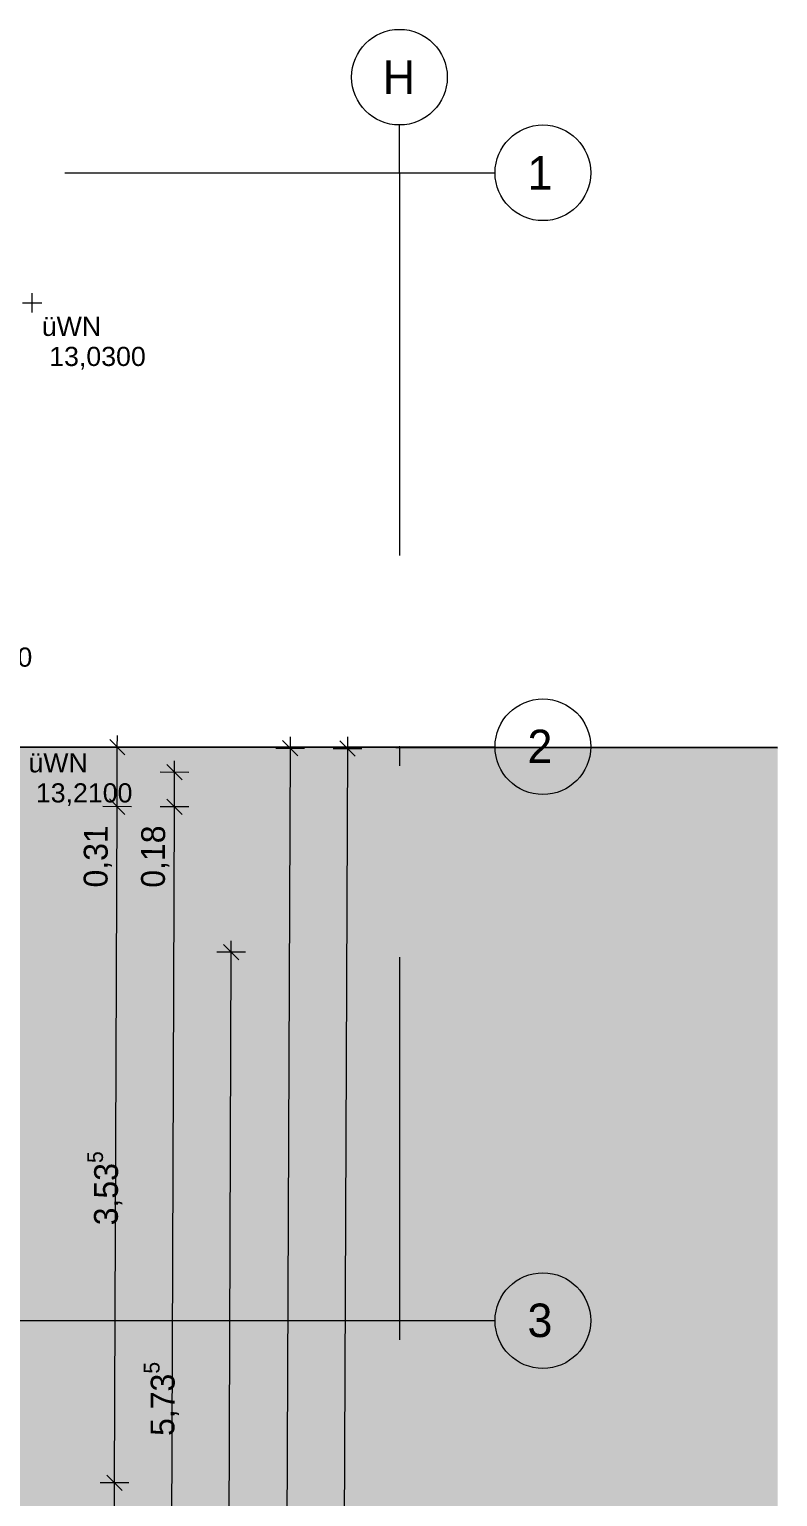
# Model space of a CAD drawing. Header units: metres. Extents: x -3 to 171, y -23 to 41.
# Drawn here: x 19.06 to 22.98, y -3.92 to 3.75 of the extents above; entities that cross this region are included whole.
import ezdxf

# ---------------------------------------------------------------- set-up
doc = ezdxf.new("R2010")
doc.units = ezdxf.units.M
doc.header["$MEASUREMENT"] = 0
doc.linetypes.add('Achse', pattern=[0.004, 0.002, -0.001, 0, -0.001])
for name, color, linetype in [('4._1.DG PP STG1_1_000 Achsraster', 7, 'Continuous'), ('4._1.DG PP STG1_1_725 Nachbarbebauung', 7, 'Continuous'), ('4._1.DG PP STG1_1_910 Allgemein Lageplan Höhen', 7, 'Continuous'), ('4._1.DG PP STG1_1_950 Polierplan Bemaßung', 7, 'Continuous'), ('4._1.DG PP STG1_1_Neubau_840 Baulinien', 7, 'Continuous')]:
    doc.layers.add(name, color=color, linetype=linetype)
doc.styles.add('ERSTELLTER_STIL_1', font='arial.ttf')
doc.styles.add('ERSTELLTER_STIL_2', font='')
doc.styles.get('ERSTELLTER_STIL_2').set_extended_font_data('Eurostile')

msp = doc.modelspace()

# ---------------------------------------------------------------- hatches: boundary and pattern name
at = {"layer": '4._1.DG PP STG1_1_725 Nachbarbebauung', "linetype": 'Continuous', "lineweight": 0, "true_color": 0x1f1f1f}
msp.add_hatch(color=250, dxfattribs=at).paths.add_polyline_path([(18.9876, -0.0005), (18.958, -11.4452), (22.9775, -11.4791), (22.9775, -0.0038)])

# ---------------------------------------------------------------- linework, layer by layer
at = {"layer": '4._1.DG PP STG1_1_000 Achsraster', "color": 5, "linetype": 'Achse', "lineweight": 0, "ltscale": 1000}
for p, q in [((21, 3), (21, 3.25)), ((-1.25, 3), (21, 3)), ((21, 3), (21.5, 3)), ((21, 3), (21, -22.5231)), ((21, 0), (21.5, 0)), ((-1.5, 0), (21, 0)), ((-1.5, -3), (21, -3)), ((21, -3), (21.5, -3))]:
    msp.add_line(p, q, dxfattribs=at)
at = {"layer": '4._1.DG PP STG1_1_000 Achsraster', "color": 5, "linetype": 'Continuous', "lineweight": 0, "ltscale": 1000}
for centre in [(21, 3.5), (21.75, 3), (21.75, 0), (21.75, -3)]:
    msp.add_circle(centre, 0.25, dxfattribs=at)
at = {"layer": '4._1.DG PP STG1_1_000 Achsraster', "color": 5, "linetype": 'Achse', "lineweight": 0, "ltscale": 1000}
for p in [(21, 3), (21, 3), (21, 3), (21, 3), (21, 0), (21, 0), (21, -3), (21, -3)]:
    msp.add_point(p, dxfattribs=at)
at = {"layer": '4._1.DG PP STG1_1_725 Nachbarbebauung', "color": 8, "linetype": 'Continuous', "lineweight": 13, "ltscale": 1000, "flags": 128}
msp.add_lwpolyline([(22.9775, -0.0038), (18.9876, -0.0005), (18.958, -11.4452), (22.9775, -11.4791)], dxfattribs=at)
at = {"layer": '4._1.DG PP STG1_1_910 Allgemein Lageplan Höhen', "color": 7, "linetype": 'Continuous', "lineweight": 13, "ltscale": 1000}
for p, q in [((19.0299, 2.3203), (19.1299, 2.3203)), ((19.0799, 2.2703), (19.0799, 2.3703))]:
    msp.add_line(p, q, dxfattribs=at)
at = {"layer": '4._1.DG PP STG1_1_950 Polierplan Bemaßung', "color": 6, "linetype": 'Continuous', "lineweight": 13, "ltscale": 1000, "true_color": 0xfb02fe}
for p, q in [((19.5647, -0.0422), (19.485, 0.0381)), ((19.5248, -0.002), (19.525, 0.058)), ((19.5998, -0.0023), (19.4498, -0.0018)), ((19.5236, -0.3132), (19.5248, -0.002)), ((19.4838, -0.2731), (19.5635, -0.3534)), ((19.5986, -0.3135), (19.4486, -0.3129)), ((19.5103, -3.8482), (19.5236, -0.3132)), ((19.4705, -3.808), (19.5502, -3.8883)), ((19.5853, -3.8485), (19.4353, -3.8479)), ((19.5098, -3.9732), (19.5103, -3.8482))]:
    msp.add_line(p, q, dxfattribs=at)
at = {"layer": '4._1.DG PP STG1_1_950 Polierplan Bemaßung', "color": 1, "linetype": 'Continuous', "lineweight": 13, "ltscale": 1000, "true_color": 0xfb0106}
for p, q in [((20.4683, -0.0478), (20.3887, 0.0325)), ((20.4288, 0.0523), (20.4285, -0.0077)), ((20.7683, -0.0492), (20.6887, 0.0312)), ((20.7288, 0.051), (20.7285, -0.009)), ((20.3535, -0.0073), (20.5035, -0.008)), ((20.4285, -0.0077), (20.3777, -11.4515)), ((20.7285, -0.009), (20.6286, -22.5231)), ((20.6535, -0.0087), (20.8035, -0.0093)), ((20.1605, -1.1144), (20.0808, -1.0341)), ((20.1206, -1.0743), (20.1208, -1.0143)), ((20.1956, -1.0746), (20.0456, -1.074)), ((20.0721, -13.9343), (20.1206, -1.0743))]:
    msp.add_line(p, q, dxfattribs=at)
at = {"layer": '4._1.DG PP STG1_1_950 Polierplan Bemaßung', "color": 76, "linetype": 'Continuous', "lineweight": 13, "ltscale": 1000, "true_color": 0x3f7f02}
for p, q in [((19.8243, -0.1337), (19.8245, -0.0737)), ((19.8993, -0.1339), (19.7493, -0.1334)), ((19.8642, -0.1738), (19.7845, -0.0935)), ((19.8236, -0.3143), (19.8243, -0.1337)), ((19.7838, -0.2742), (19.8635, -0.3545)), ((19.8986, -0.3146), (19.7486, -0.3141)), ((19.802, -6.0493), (19.8236, -0.3143))]:
    msp.add_line(p, q, dxfattribs=at)
at = {"layer": '4._1.DG PP STG1_1_Neubau_840 Baulinien', "color": 1, "linetype": 'Continuous', "lineweight": 25, "ltscale": 1000, "true_color": 0xfb0106, "flags": 128}
msp.add_lwpolyline([(-3.0225, 0.0171), (0, 0), (18.985, 0), (22.9775, -0.0033)], dxfattribs=at)

# ---------------------------------------------------------------- texts
at = {"layer": '4._1.DG PP STG1_1_000 Achsraster', "color": 5, "linetype": 'Continuous', "lineweight": 0, "char_height": 0.175, "attachment_point": 1, "style": 'ERSTELLTER_STIL_2'}
for s, insert in [('\\A1;{\\pql;\\pt0;\\fEurostile|b0|i0|c0|p0;\\W1.000000;H}', (20.9125, 3.5875)), ('\\A1;{\\pql;\\pt0;\\fEurostile|b0|i0|c0|p0;\\W1.000000;1}', (21.6695, 3.0875)), ('\\A1;{\\pql;\\pt0;\\fEurostile|b0|i0|c0|p0;\\W1.000000;2}', (21.6695, 0.0893)), ('\\A1;{\\pql;\\pt0;\\fEurostile|b0|i0|c0|p0;\\W1.000000;3}', (21.6695, -2.9107))]:
    msp.add_mtext(s, dxfattribs=dict(at, insert=insert))
at = {"layer": '4._1.DG PP STG1_1_910 Allgemein Lageplan Höhen', "color": 7, "linetype": 'Continuous', "lineweight": 13, "char_height": 0.1, "attachment_point": 1, "style": 'ERSTELLTER_STIL_1'}
for s, insert in [('\\A1;{\\pql;\\fArial|b0|i0|c0|p0;\\W1.000000;üWN}', (19.1299, 2.2474)), ('\\A1;{\\pql;\\fArial|b0|i0|c0|p0;\\W1.000000; 13,0300}', (19.1299, 2.0903)), ('\\A1;{\\pql;\\fArial|b0|i0|c0|p0;\\W1.000000; 13,2260}', (18.5365, 0.5184)), ('\\A1;{\\pql;\\fArial|b0|i0|c0|p0;\\W1.000000;üWN}', (19.0601, -0.0339)), ('\\A1;{\\pql;\\fArial|b0|i0|c0|p0;\\W1.000000; 13,2100}', (19.0601, -0.1911))]:
    msp.add_mtext(s, dxfattribs=dict(at, insert=insert))
at = {"layer": '4._1.DG PP STG1_1_950 Polierplan Bemaßung', "color": 6, "linetype": 'Continuous', "lineweight": 13, "true_color": 0xfb02fe, "insert": (19.497, -0.7361), "char_height": 0.125, "width": 0.382966, "attachment_point": 7, "rotation": 89.78402, "style": 'ERSTELLTER_STIL_2'}
msp.add_mtext('\\A1;{\\pql;\\fEurostile|b0|i0|c0|p0;\\W1.000000;0,31}', dxfattribs=at)
at = {"layer": '4._1.DG PP STG1_1_950 Polierplan Bemaßung', "color": 76, "linetype": 'Continuous', "lineweight": 13, "true_color": 0x3f7f02, "insert": (19.797, -0.7372), "char_height": 0.125, "width": 0.382966, "attachment_point": 7, "rotation": 89.78402, "style": 'ERSTELLTER_STIL_2'}
msp.add_mtext('\\A1;{\\pql;\\fEurostile|b0|i0|c0|p0;\\W1.000000;0,18}', dxfattribs=at)
at = {"layer": '4._1.DG PP STG1_1_950 Polierplan Bemaßung', "color": 6, "linetype": 'Continuous', "lineweight": 13, "true_color": 0xfb02fe, "insert": (19.5641, -2.5018), "char_height": 0.125, "attachment_point": 7, "rotation": 89.78402, "style": 'ERSTELLTER_STIL_2'}
msp.add_mtext('\\A1;{\\pql;\\fEurostile|b0|i0|c0|p0;\\W1.000000;3,53\\fEurostile|b0|i0|c0|p0;\\W1.000000;\\A1{\\H.66x;\\S5^  ;}}', dxfattribs=at)
at = {"layer": '4._1.DG PP STG1_1_950 Polierplan Bemaßung', "color": 76, "linetype": 'Continuous', "lineweight": 13, "true_color": 0x3f7f02, "insert": (19.8599, -3.6029), "char_height": 0.125, "attachment_point": 7, "rotation": 89.78402, "style": 'ERSTELLTER_STIL_2'}
msp.add_mtext('\\A1;{\\pql;\\fEurostile|b0|i0|c0|p0;\\W1.000000;5,73\\fEurostile|b0|i0|c0|p0;\\W1.000000;\\A1{\\H.66x;\\S5^  ;}}', dxfattribs=at)

doc.saveas('drawing.dxf')
